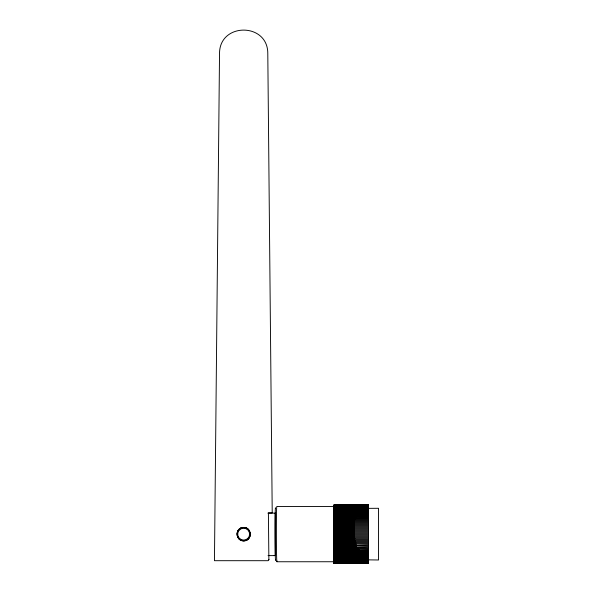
<?xml version="1.0" encoding="UTF-8"?>
<svg xmlns="http://www.w3.org/2000/svg" width="593" height="593" viewBox="0 0 593 593"><rect width="100%" height="100%" fill="white"/><g stroke="black" fill="none" stroke-linecap="round" stroke-linejoin="round"><path stroke-width="0.89" d="M368.453 508.446L368.453 506.615M268.94 559.369L268.14 560.696L214.451 560.696L219.529 53.311C219.595 22.378 267.732 22.378 267.791 53.311L272.224 512.901L268.399 512.901L268.881 559.911M368.453 556.234L368.453 557.45L368.453 556.612L333.941 556.486M368.416 507.119L368.453 508.245M368.453 508.349L378.549 508.297L378.549 559.992L368.453 559.866A25.892 0.482 -89.9 0 0 368.549 558.791M368.453 561.26L368.646 559.651M368.453 556.879L368.401 557.287L333.941 557.146M368.453 508.631L363.553 508.564L368.453 508.119M368.453 555.908L365.244 555.997L368.401 557.287L333.941 556.931M368.453 554.418C359.528 553.899 362.545 555.708 368.453 555.174M368.453 544.567L355.659 544.937L356.193 545.553L368.453 545.553M368.453 553.632L361.826 553.632L362.842 554.418L333.941 554.329M333.941 554.826L363.991 555.174L365.281 555.908L333.941 555.797M368.453 550.245L358.587 550.415L359.358 551.127L368.453 551.127M368.453 546.524L356.452 546.887L358.09 549.348L368.453 549.348M368.453 552.824L360.915 552.824L361.826 553.632L333.941 553.551M333.941 550.793L359.358 551.127L360.099 551.987L368.453 551.987M333.941 545.256L356.193 545.553L356.601 546.524L333.941 546.553L356.645 546.605M333.941 551.646L360.099 551.987L360.915 552.824L333.941 552.758M368.453 543.559L355.489 543.559L355.83 544.567L333.941 544.619M368.453 542.543L355.192 542.543L355.489 543.559L333.941 543.633M368.453 539.445L354.466 539.445L354.273 539.964L354.681 540.49L368.453 540.49M368.453 538.392L354.273 538.392L354.466 539.445L333.941 539.571M333.941 540.23L354.681 540.49L354.925 541.52L368.453 541.52M368.453 535.212L353.843 535.212L353.621 535.746L353.969 536.28L368.453 536.28M368.453 537.34L354.11 537.34L354.273 538.392L333.941 538.533M242.381 540.653C251.543 542.765 253.063 527.207 243.664 527.503C235.11 527.147 235.124 541.164 243.679 540.779C253.085 541.053 251.521 525.502 242.359 527.637C233.939 528.949 236.629 542.632 244.916 540.66M333.941 536.072L353.969 536.28L354.11 537.34L333.941 537.488M238.979 529.438C235.651 532.544 236.859 538.659 241.114 540.275M248.341 538.852C254.1 533.656 246.206 524.004 239.972 528.63M368.453 534.152L353.747 534.152L353.843 535.212L333.941 535.39M368.453 533.092L353.673 533.092L353.747 534.152L333.941 534.337M368.453 530.965L353.576 530.965L353.309 531.432L353.613 532.025L368.453 532.025M333.941 531.862L353.613 532.025L353.673 533.092L333.941 533.285M368.453 529.912L353.561 529.912L353.576 530.965L333.941 531.187M368.453 528.86L353.561 528.86L353.561 529.912L333.941 530.142M368.453 527.822L353.591 527.822L353.561 528.86L333.941 529.104M368.453 526.784L353.628 526.784L353.591 527.822L333.941 528.066M368.453 525.754L353.695 525.754L353.628 526.784L333.941 527.044M368.453 524.746L353.784 524.746L353.695 525.754L333.941 526.028M368.453 523.745L353.895 523.745L353.784 524.746L333.941 525.02M368.453 522.752L354.028 522.752L353.895 523.745L333.941 524.027M368.453 521.781L354.184 521.781L354.028 522.752L333.941 523.048M368.453 520.824L354.369 520.824L354.184 521.781L333.941 522.077M368.453 517.178L355.4 517.178L354.369 520.824L333.941 521.128M275.182 555.307L274.196 555.611M368.453 516.318L355.741 516.318L355.4 517.178L333.941 517.504M368.453 515.48L356.126 515.48L355.741 516.318L333.941 516.651M368.453 514.672L356.556 514.672L356.126 515.48L333.941 515.814M246.184 540.282L247.348 539.66M368.453 513.886L357.03 513.886L356.556 514.672L333.941 515.006M368.453 513.13L357.564 513.13L357.03 513.886L333.941 514.227M368.453 512.396L358.157 512.396L357.564 513.13L333.941 513.464M368.453 511.692L358.824 511.692L358.157 512.396L333.941 512.737M368.453 511.018L359.566 511.018L358.824 511.692L333.941 512.033M368.453 510.373L360.403 510.373L359.566 511.018L333.941 511.359M368.453 509.765L361.337 509.765L360.403 510.373L333.941 510.714M367.037 556.953L368.453 556.612M368.453 509.179L362.405 509.179L361.337 509.765L333.941 510.099M333.941 508.801L363.605 508.631L362.405 509.179L333.941 509.513M333.941 507.386L368.409 507.185L368.453 507.638L364.984 508.119L333.941 508.446M333.941 518.378L355.096 518.06L333.941 518.082M333.941 519.275L354.822 518.957M333.941 520.194L354.584 519.883M333.941 508.964L363.605 508.631M333.941 507.964L366.57 507.638L368.409 507.185L368.453 507.83M333.941 532.232L353.613 532.025M333.941 506.37L368.453 506.103L333.941 506.274M333.941 506.719L368.453 506.437L333.941 506.607M333.941 507.097L368.453 506.793L333.941 506.978M333.941 507.512L368.409 507.185L366.897 507.408L368.453 507.638M333.941 536.443L353.969 536.28M333.941 506.059L368.453 505.814L333.941 505.977M333.941 505.355L368.453 505.043M333.941 505.792L368.453 505.584L333.941 505.718M366.57 507.638L333.941 507.823L347.565 507.83M333.941 508.297L364.984 508.119M333.941 509.343L362.405 509.179M333.941 509.913L361.337 509.765M333.941 510.514L360.403 510.373M333.941 511.151L359.566 511.018M333.941 511.811L358.824 511.692M333.941 512.508L358.157 512.396M333.941 540.594L354.681 540.49M333.941 541.617L354.925 541.52L355.192 542.543L333.941 542.632M333.941 505.073L368.453 504.954M333.941 513.227L357.564 513.13M333.941 513.975L357.03 513.886M333.941 514.746L356.556 514.672M333.941 515.547L356.126 515.48M333.941 563.113L347.565 563.053M368.453 563.15L333.941 563.306L333.941 504.94L368.453 504.902L368.453 563.298L333.941 563.32M333.941 504.991L368.453 504.902M333.941 506.452L276.79 506.533A27.612 0.467 89.9 0 0 276.39 537.614A27.612 0.467 89.9 0 0 276.998 560.978M333.941 516.37L355.741 516.318M333.941 517.215L355.4 517.178M333.941 545.597L356.193 545.553M276.894 561.756L368.453 561.734L333.941 561.682M334.845 504.969L337.573 505.066M333.941 510.239L361.189 510.239M333.941 510.818L361.189 510.818M333.941 511.425L359.373 511.425M267.91 513.123L275.523 513.123M333.941 514.153L357.549 514.153M333.941 514.902L356.645 514.902M333.941 516.473L355.733 516.473M333.941 517.289L355.733 517.289M333.941 518.134L368.453 518.06M333.941 518.971L368.453 518.957M333.941 519.883L368.453 519.883M353.917 520.78L333.941 520.78L354.369 520.824M353.917 521.699L333.941 521.699L354.184 521.781M353.917 522.633L333.941 522.633L354.028 522.752M333.941 523.589L353.917 523.589M333.941 524.553L353.917 524.553M333.941 525.531L353.917 525.531M333.941 526.517L353.917 526.517M333.941 527.511L353.917 527.511M333.941 528.519L353.917 528.519M333.941 529.534L353.917 529.534M333.941 530.557L353.917 530.557M333.941 531.58L353.917 531.58M333.941 532.61L353.917 532.61M333.941 533.633L353.917 533.633M333.941 534.671L353.917 534.671M333.941 535.694L353.917 535.694M333.941 536.724L353.917 536.724M333.941 537.747L353.917 537.747M333.941 538.77L354.829 538.77M333.941 539.786L353.917 539.786M333.941 540.794L354.829 540.794M333.941 541.787L354.829 541.787M333.941 542.773L355.733 542.773M333.941 543.751L355.733 543.751M333.941 544.715L355.733 544.715M333.941 545.671L355.733 545.671M333.941 547.495L368.453 547.48M333.941 548.421L368.453 548.421M333.941 549.311L358.461 549.311M359.373 550.171L333.941 550.171L358.691 550.245L358.09 549.348L333.941 549.022M333.941 551.016L359.373 551.016M333.941 551.831L360.277 551.831M333.941 552.632L361.189 552.632M333.941 553.402L338.477 553.402M333.941 554.878L364.821 554.878M268.051 555.611L275.523 555.611M365.725 555.567L333.941 555.567L365.281 555.908M345.749 556.234L333.941 556.234L366.733 556.612M333.941 559.125L337.573 559.125M333.941 559.607L356.645 559.607M333.941 563.128L368.453 563.105M333.941 551.09L359.358 551.127M333.941 551.935L360.099 551.987M333.941 560.911L368.453 560.985L333.941 560.778M333.941 562.312L368.453 562.386M333.941 562.572L368.453 562.631L333.941 562.498M333.941 562.794L368.453 562.794M333.941 562.927L368.453 562.972L333.941 562.979M333.941 523.686L353.895 523.745M333.941 524.672L353.784 524.746M333.941 555.07L363.991 555.174M333.941 558.954L368.453 559.066L333.941 558.769M333.941 559.495L368.453 559.599L333.941 559.325M333.941 560.474L368.453 560.6L333.941 560.326M333.941 561.312L368.453 561.43L333.941 561.193M333.941 561.919L368.453 562.053M333.941 562.016L368.453 562.105M333.941 562.223L368.453 562.334M333.941 525.672L353.695 525.754M333.941 526.688L353.628 526.784M333.941 527.711L353.591 527.822M333.941 557.783L368.453 557.924L333.941 557.576M333.941 558.384L368.453 558.524L333.941 558.191M333.941 560L368.453 560.133L333.941 559.844M333.941 528.741L353.561 528.86M333.941 529.779L353.561 529.912M333.941 530.817L353.576 530.965M333.941 532.914L353.673 533.092M333.941 533.967L353.747 534.152M333.941 535.019L353.843 535.212M333.941 537.117L354.11 537.34M333.941 538.162L354.273 538.392M333.941 539.2L354.466 539.445M333.941 554.07L362.842 554.418M333.941 541.261L354.925 541.52L355.022 542.417M333.941 542.276L355.192 542.543M333.941 543.277L355.489 543.559M333.941 544.27L355.83 544.567M333.941 546.22L356.601 546.524M333.941 547.169L357.045 547.48M333.941 548.102L357.542 548.421M333.941 549.911L358.691 550.245M333.941 552.476L360.915 552.824M333.941 553.284L361.826 553.632M275.241 513.123L275.308 555.611M275.663 559.688A26.285 0.445 89.9 0 1 275.07 534.508A26.285 0.445 89.9 0 1 275.567 508.438M368.453 505.377L333.941 505.555L368.453 505.377M337.573 505.147L334.845 505.147L337.573 505.184M240.41 539.778A6.508 6.508 0 0 0 250.164 534.145A6.508 6.508 0 0 0 240.41 528.511A6.508 6.508 0 0 0 240.41 539.778M240.676 539.319A5.974 5.974 0 0 0 249.638 534.145A5.974 5.974 0 0 0 240.676 528.971A5.974 5.974 0 0 0 240.676 539.319"/></g></svg>
